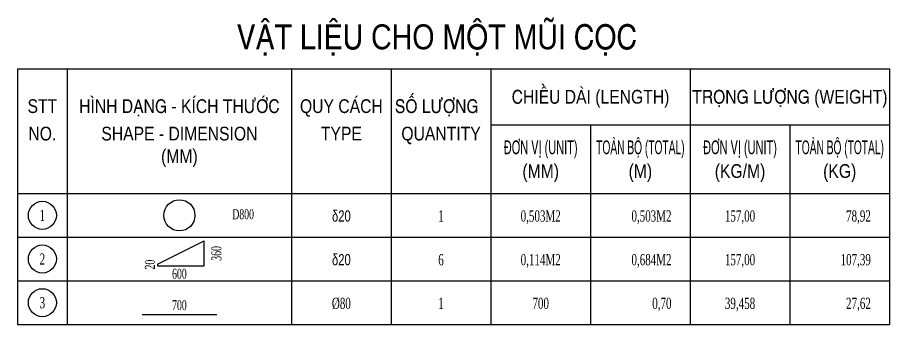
# Model space of a CAD drawing. Extents: x -687 to 808890, y -259 to 107959.
# Drawn here: x 771995 to 775495, y 99076 to 100307 of the extents above; entities that cross this region are included whole.
import ezdxf
from ezdxf.enums import TextEntityAlignment as Align

# ---------------------------------------------------------------- set-up
doc = ezdxf.new("R2010")
doc.units = 0
doc.header["$MEASUREMENT"] = 0
doc.layers.get('0').update_dxf_attribs({"color": 3, "linetype": 'CONTINUOUS'})
for name, color, linetype in [('Net vang', 2, 'CONTINUOUS'), ('Text', 3, 'CONTINUOUS'), ('Thep chu', 1, 'CONTINUOUS'), ('Thep dai', 6, 'CONTINUOUS')]:
    doc.layers.add(name, color=color, linetype=linetype)
doc.styles.get("Standard").update_dxf_attribs({"font": 'vntimeh.shx', "width": 0.65})
doc.styles.add('SYMBOL', font='greeks.shx', dxfattribs={"width": 0.8})
doc.styles.add('Ten', font='Vharialn.ttf')

msp = doc.modelspace()

# ---------------------------------------------------------------- linework, layer by layer
for p, q in [((771995.3, 100101.3), (771995.3, 99076.3)), ((771995.3, 100101.3), (775495.3, 100101.3)), ((772195.3, 100101.3), (772195.3, 99076.3)), ((773095.3, 100101.3), (773095.3, 99076.3)), ((773495.3, 100101.3), (773495.3, 99076.3)), ((773895.3, 100101.3), (773895.3, 99076.3)), ((774695.3, 100101.3), (774695.3, 99076.3)), ((775495.3, 100101.3), (775495.3, 99076.3)), ((773895.3, 99876.3), (775495.3, 99876.3)), ((774295.3, 99876.3), (774295.3, 99076.3)), ((775095.3, 99876.3), (775095.3, 99076.3)), ((771995.3, 99601.3), (775495.3, 99601.3)), ((771995.3, 99426.3), (775495.3, 99426.3)), ((771995.3, 99251.3), (775495.3, 99251.3)), ((771995.3, 99251.3), (775495.3, 99251.3)), ((771995.3, 99076.3), (775495.3, 99076.3))]:
    msp.add_line(p, q)
at = {"layer": 'Net vang'}
msp.add_line((771995.3, 99601.3), (775495.3, 99601.3), dxfattribs=at)
for centre in [(772095.3, 99513.8), (772095.3, 99338.8), (772095.3, 99163.8)]:
    msp.add_circle(centre, 56.2, dxfattribs=at)
at = {"layer": 'Thep chu'}
for p, q in [((772557.9, 99317.6), (772745.3, 99411.3)), ((772745.3, 99311.3), (772745.3, 99411.3)), ((772557.9, 99317.6), (772557.9, 99311.3)), ((772557.9, 99311.3), (772745.3, 99311.3)), ((772495.3, 99116.3), (772795.3, 99116.3))]:
    msp.add_line(p, q, dxfattribs=at)
at = {"layer": 'Thep dai'}
msp.add_circle((772645.3, 99513.8), 62.5, dxfattribs=at)

# ---------------------------------------------------------------- texts
at = {"layer": 'Text', "color": 3, "style": 'Ten'}
msp.add_text('vËt liÖu cho mét mòi cäc', height=100, dxfattribs=at).set_placement((773678.5, 100179), align=Align.CENTER)
at = {"layer": 'Text', "style": 'Ten'}
for s, p in [('chiÒu dµi (length)', (774295.3, 99961.3)), ('sè l\xadîng', (773678.1, 99923.8)), ('träng l\xadîng (weight)', (775095.3, 99961.3)), ('stt', (772095.3, 99923.8)), ('h×nh d¹ng - kÝch th\xadíc', (772645.3, 99923.8)), ('quy c¸ch', (773295.3, 99923.8)), ('no.', (772095.3, 99813.8)), ('shape - dimension', (772645.3, 99813.8)), ('type', (773295.3, 99813.8)), ('quantity', (773695.3, 99813.8)), ('(mm)', (772645.3, 99723.8)), ('(mm)', (774095.3, 99663.8)), ('(m)', (774495.3, 99663.8)), ('(kg/m)', (774895.3, 99663.8)), ('(kg)', (775295.3, 99663.8))]:
    msp.add_text(s, height=55, dxfattribs=at).set_placement(p, align=Align.CENTER)
at = {"layer": 'Text'}
for s, height, style, width, p in [('®¬n vÞ (unit)', 55, 'Ten', 0.7, (774095.3, 99758.8)), ('toµn bé (total)', 55, 'Ten', 0.65, (774495.3, 99758.8)), ('®¬n vÞ (unit)', 55, 'Ten', 0.7, (774895.3, 99758.8)), ('toµn bé (total)', 55, 'Ten', 0.65, (775295.3, 99758.8)), ('d20', 45, 'SYMBOL', 0.75, (773295.3, 99488.8)), ('d20', 45, 'SYMBOL', 0.75, (773295.3, 99313.8))]:
    msp.add_text(s, height=height, dxfattribs=dict(at, style=style, width=width)).set_placement(p, align=Align.CENTER)
at = {"layer": 'Text', "width": 0.65}
for s, p in [('1', (772095.3, 99513.8)), ('2', (772095.3, 99338.8)), ('3', (772095.3, 99163.8))]:
    msp.add_text(s, height=45, dxfattribs=at).set_placement(p, align=Align.MIDDLE)
for s, height, p in [('d800', 40, (772901, 99498.3)), ('1', 45, (773695.3, 99488.8)), ('0,503m2', 45, (774095.3, 99488.8)), ('157,00', 45, (774895.3, 99488.8)), ('6', 45, (773695.3, 99313.8)), ('0,114m2', 45, (774095.3, 99313.8)), ('157,00', 45, (774895.3, 99313.8)), ('600', 40, (772645.3, 99259.6)), ('700', 40, (772645.3, 99134.3)), ('%%c80', 45, (773295.3, 99138.8)), ('1', 45, (773695.3, 99138.8)), ('700', 45, (774095.3, 99138.8)), ('39,458', 45, (774895.3, 99138.8))]:
    msp.add_text(s, height=height, dxfattribs=at).set_placement(p, align=Align.CENTER)
for s, p in [('0,503m2', (774620.3, 99488.8)), ('78,92', (775420.3, 99488.8)), ('0,684m2', (774620.3, 99313.8)), ('107,39', (775420.3, 99313.8)), ('0,70', (774620.3, 99138.8)), ('27,62', (775420.3, 99138.8))]:
    msp.add_text(s, height=45, dxfattribs=at).set_placement(p, align=Align.RIGHT)
for s, p in [('360', (772813.7, 99361.3)), ('20', (772546.8, 99316.5))]:
    msp.add_text(s, height=40, rotation=90, dxfattribs=at).set_placement(p, align=Align.CENTER)

doc.saveas('drawing.dxf')
